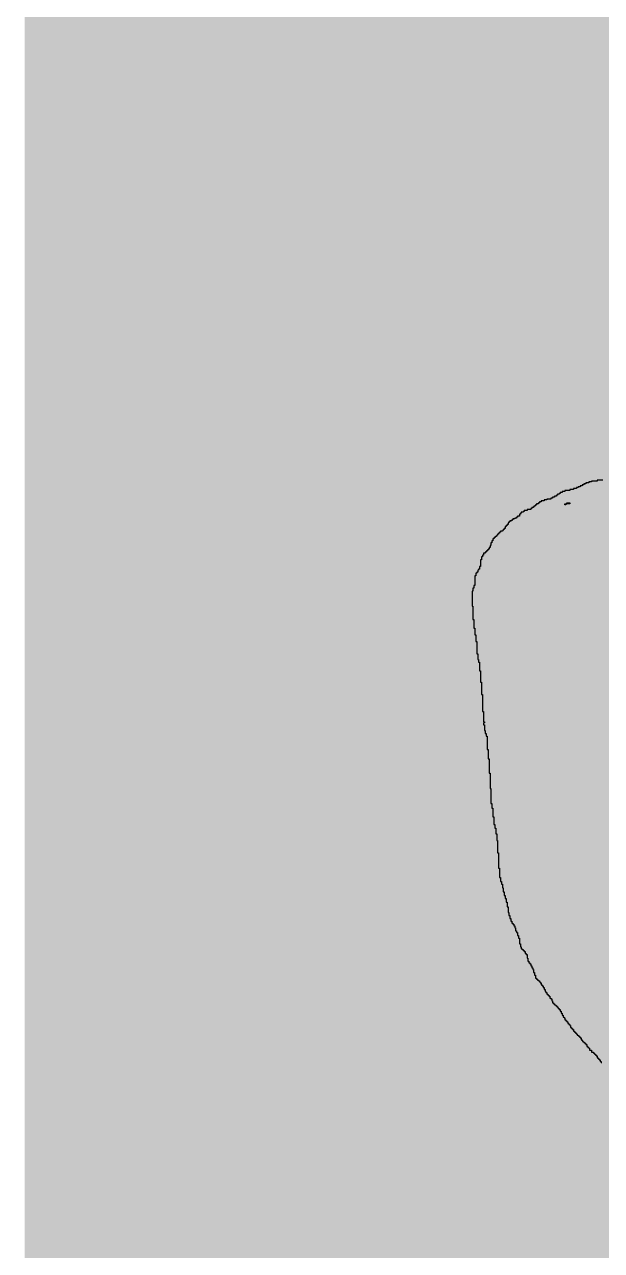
# Model space of a CAD drawing. Header units: millimetres. Extents: x 9.6 to 105, y 7.6 to 66.9.
# Drawn here: x 9.68 to 13.41, y 17.59 to 25.53 of the extents above; entities that cross this region are included whole.
import ezdxf

# ---------------------------------------------------------------- set-up
doc = ezdxf.new("R2010")
doc.units = ezdxf.units.MM
for name, color, linetype in [('BottomLayer', 5, 'Continuous'), ('BottomOverlay', 54, 'Continuous'), ('KeepOutLayer', 6, 'Continuous'), ('Mechanical13', 56, 'Continuous'), ('Mechanical15', 56, 'Continuous'), ('TopLayer', 1, 'Continuous'), ('TopOverlay', 2, 'Continuous')]:
    doc.layers.add(name, color=color, linetype=linetype)

msp = doc.modelspace()

# ---------------------------------------------------------------- hatches: boundary and pattern name
at = {"layer": 'BottomLayer'}
msp.add_hatch(color=5, dxfattribs=at).paths.add_polyline_path([(10.2868, 10.414), (18.669, 10.414), (18.669, 61.9242), (10.2868, 61.9242)])
at = {"layer": 'TopLayer'}
msp.add_hatch(color=1, dxfattribs=at).paths.add_polyline_path([(9.779, 11.049), (19.939, 11.049), (19.939, 35.814), (9.779, 35.814)])

# ---------------------------------------------------------------- linework, layer by layer
at = {"layer": 'BottomOverlay'}
for p, q in [((13.3129, 22.554), (13.3006, 22.554)), ((13.3006, 22.554), (13.3006, 22.5479)), ((13.3314, 22.5602), (13.3129, 22.5602)), ((13.3129, 22.5602), (13.3129, 22.554)), ((13.3498, 22.5663), (13.3314, 22.5663)), ((13.3314, 22.5663), (13.3314, 22.5602)), ((13.3866, 22.5724), (13.3498, 22.5724)), ((13.3498, 22.5724), (13.3498, 22.5663)), ((13.4235, 22.5786), (13.3866, 22.5786)), ((13.3866, 22.5786), (13.3866, 22.5724)), ((13.1225, 22.4741), (13.1102, 22.4741)), ((13.1102, 22.4741), (13.1102, 22.468)), ((13.1286, 22.4803), (13.1225, 22.4803)), ((13.1225, 22.4803), (13.1225, 22.4741)), ((13.1409, 22.4864), (13.1286, 22.4864)), ((13.1286, 22.4864), (13.1286, 22.4803)), ((13.147, 22.4926), (13.1409, 22.4926)), ((13.1409, 22.4926), (13.1409, 22.4864)), ((13.1593, 22.4987), (13.147, 22.4987)), ((13.147, 22.4987), (13.147, 22.4926)), ((13.1778, 22.5049), (13.1593, 22.5049)), ((13.1593, 22.5049), (13.1593, 22.4987)), ((13.2085, 22.511), (13.1778, 22.511)), ((13.1778, 22.511), (13.1778, 22.5049)), ((13.233, 22.5171), (13.2085, 22.5171)), ((13.2085, 22.5171), (13.2085, 22.511)), ((13.2515, 22.5233), (13.233, 22.5233)), ((13.233, 22.5233), (13.233, 22.5171)), ((13.2638, 22.5294), (13.2515, 22.5294)), ((13.2515, 22.5294), (13.2515, 22.5233)), ((13.2761, 22.5356), (13.2638, 22.5356)), ((13.2638, 22.5356), (13.2638, 22.5294)), ((13.2883, 22.5417), (13.2761, 22.5417)), ((13.2761, 22.5417), (13.2761, 22.5356)), ((13.3006, 22.5479), (13.2883, 22.5479)), ((13.2883, 22.5479), (13.2883, 22.5417)), ((12.9627, 22.3943), (12.9566, 22.3943)), ((12.9566, 22.3943), (12.9566, 22.3881)), ((12.975, 22.4004), (12.9627, 22.4004)), ((12.9627, 22.4004), (12.9627, 22.3943)), ((12.9811, 22.4066), (12.975, 22.4066)), ((12.975, 22.4066), (12.975, 22.4004)), ((12.9873, 22.4127), (12.9811, 22.4127)), ((12.9811, 22.4127), (12.9811, 22.4066)), ((12.9934, 22.4188), (12.9873, 22.4188)), ((12.9873, 22.4188), (12.9873, 22.4127)), ((13.0057, 22.425), (12.9934, 22.425)), ((12.9934, 22.425), (12.9934, 22.4188)), ((13.0119, 22.4311), (13.0057, 22.4311)), ((13.0057, 22.4311), (13.0057, 22.425)), ((13.0241, 22.4373), (13.0119, 22.4373)), ((13.0119, 22.4373), (13.0119, 22.4311)), ((13.0426, 22.4434), (13.0241, 22.4434)), ((13.0241, 22.4434), (13.0241, 22.4373)), ((13.061, 22.4496), (13.0426, 22.4496)), ((13.0426, 22.4496), (13.0426, 22.4434)), ((13.0856, 22.4557), (13.061, 22.4557)), ((13.061, 22.4557), (13.061, 22.4496)), ((13.0979, 22.4618), (13.0856, 22.4618)), ((13.0856, 22.4618), (13.0856, 22.4557)), ((13.1102, 22.468), (13.0979, 22.468)), ((13.0979, 22.468), (13.0979, 22.4618)), ((13.1778, 22.4188), (13.1778, 22.425)), ((13.1778, 22.425), (13.1839, 22.425)), ((13.1839, 22.4188), (13.1778, 22.4188)), ((13.1839, 22.425), (13.1839, 22.4188)), ((13.19, 22.425), (13.19, 22.4311)), ((13.19, 22.4311), (13.2085, 22.4311)), ((13.2085, 22.425), (13.19, 22.425)), ((13.2085, 22.4311), (13.2085, 22.425)), ((12.8337, 22.3144), (12.8214, 22.3144)), ((12.8214, 22.3144), (12.8214, 22.3082)), ((12.8398, 22.3205), (12.8337, 22.3205)), ((12.8337, 22.3205), (12.8337, 22.3144)), ((12.8521, 22.3267), (12.8398, 22.3267)), ((12.8398, 22.3267), (12.8398, 22.3205)), ((12.8644, 22.3328), (12.8521, 22.3328)), ((12.8521, 22.3328), (12.8521, 22.3267)), ((12.8705, 22.339), (12.8644, 22.339)), ((12.8644, 22.339), (12.8644, 22.3328)), ((12.8828, 22.3451), (12.8705, 22.3451)), ((12.8705, 22.3451), (12.8705, 22.339)), ((12.889, 22.3574), (12.8828, 22.3574)), ((12.8828, 22.3574), (12.8828, 22.3513)), ((12.8828, 22.3513), (12.8828, 22.3451)), ((12.8951, 22.3635), (12.889, 22.3635)), ((12.889, 22.3635), (12.889, 22.3574)), ((12.9074, 22.3697), (12.8951, 22.3697)), ((12.8951, 22.3697), (12.8951, 22.3635)), ((12.9136, 22.3758), (12.9074, 22.3758)), ((12.9074, 22.3758), (12.9074, 22.3697)), ((12.932, 22.382), (12.9136, 22.382)), ((12.9136, 22.382), (12.9136, 22.3758)), ((12.9566, 22.3881), (12.932, 22.3881)), ((12.932, 22.3881), (12.932, 22.382)), ((12.7538, 22.2345), (12.7477, 22.2345)), ((12.7477, 22.2345), (12.7477, 22.2284)), ((12.76, 22.2407), (12.7538, 22.2407)), ((12.7538, 22.2407), (12.7538, 22.2345)), ((12.7722, 22.2468), (12.76, 22.2468)), ((12.76, 22.2468), (12.76, 22.2407)), ((12.7784, 22.253), (12.7722, 22.253)), ((12.7722, 22.253), (12.7722, 22.2468)), ((12.7845, 22.2591), (12.7784, 22.2591)), ((12.7784, 22.2591), (12.7784, 22.253)), ((12.7907, 22.2652), (12.7845, 22.2652)), ((12.7845, 22.2652), (12.7845, 22.2591)), ((12.7968, 22.2775), (12.7907, 22.2775)), ((12.7907, 22.2775), (12.7907, 22.2714)), ((12.7907, 22.2714), (12.7907, 22.2652)), ((12.803, 22.2837), (12.7968, 22.2837)), ((12.7968, 22.2837), (12.7968, 22.2775)), ((12.8091, 22.2898), (12.803, 22.2898)), ((12.803, 22.2898), (12.803, 22.2837)), ((12.8152, 22.3021), (12.8091, 22.3021)), ((12.8091, 22.3021), (12.8091, 22.296)), ((12.8091, 22.296), (12.8091, 22.2898)), ((12.8214, 22.3082), (12.8152, 22.3082)), ((12.8152, 22.3082), (12.8152, 22.3021)), ((12.6985, 22.1546), (12.6924, 22.1546)), ((12.6924, 22.1546), (12.6924, 22.1485)), ((12.7047, 22.1731), (12.6985, 22.1731)), ((12.6985, 22.1731), (12.6985, 22.1669)), ((12.6985, 22.1669), (12.6985, 22.1608)), ((12.6985, 22.1608), (12.6985, 22.1546)), ((12.7108, 22.1854), (12.7047, 22.1854)), ((12.7047, 22.1854), (12.7047, 22.1792)), ((12.7047, 22.1792), (12.7047, 22.1731)), ((12.7169, 22.1977), (12.7108, 22.1977)), ((12.7108, 22.1977), (12.7108, 22.1915)), ((12.7108, 22.1915), (12.7108, 22.1854)), ((12.7231, 22.2038), (12.7169, 22.2038)), ((12.7169, 22.2038), (12.7169, 22.1977)), ((12.7292, 22.2099), (12.7231, 22.2099)), ((12.7231, 22.2099), (12.7231, 22.2038)), ((12.7354, 22.2161), (12.7292, 22.2161)), ((12.7292, 22.2161), (12.7292, 22.2099)), ((12.7415, 22.2222), (12.7354, 22.2222)), ((12.7354, 22.2222), (12.7354, 22.2161)), ((12.7477, 22.2284), (12.7415, 22.2284)), ((12.7415, 22.2284), (12.7415, 22.2222)), ((12.6432, 22.0809), (12.6371, 22.0809)), ((12.6371, 22.0809), (12.6371, 22.0748)), ((12.6371, 22.0748), (12.6371, 22.0686)), ((12.6494, 22.0932), (12.6432, 22.0932)), ((12.6432, 22.0932), (12.6432, 22.0871)), ((12.6432, 22.0871), (12.6432, 22.0809)), ((12.6616, 22.1055), (12.6494, 22.1055)), ((12.6494, 22.1055), (12.6494, 22.0993)), ((12.6494, 22.0993), (12.6494, 22.0932)), ((12.6678, 22.1116), (12.6616, 22.1116)), ((12.6616, 22.1116), (12.6616, 22.1055)), ((12.6739, 22.1178), (12.6678, 22.1178)), ((12.6678, 22.1178), (12.6678, 22.1116)), ((12.6801, 22.1239), (12.6739, 22.1239)), ((12.6739, 22.1239), (12.6739, 22.1178)), ((12.6862, 22.1301), (12.6801, 22.1301)), ((12.6801, 22.1301), (12.6801, 22.1239)), ((12.6924, 22.1424), (12.6862, 22.1424)), ((12.6862, 22.1424), (12.6862, 22.1362)), ((12.6862, 22.1362), (12.6862, 22.1301)), ((12.6924, 22.1485), (12.6924, 22.1424)), ((12.6186, 21.9949), (12.6125, 21.9949)), ((12.6125, 21.9949), (12.6125, 21.9888)), ((12.6248, 22.001), (12.6186, 22.001)), ((12.6186, 22.001), (12.6186, 21.9949)), ((12.6309, 22.0195), (12.6248, 22.0195)), ((12.6248, 22.0195), (12.6248, 22.0133)), ((12.6248, 22.0133), (12.6248, 22.0072)), ((12.6248, 22.0072), (12.6248, 22.001)), ((12.6371, 22.0625), (12.6309, 22.0625)), ((12.6309, 22.0625), (12.6309, 22.0563)), ((12.6309, 22.0563), (12.6309, 22.0502)), ((12.6309, 22.0502), (12.6309, 22.0441)), ((12.6309, 22.0441), (12.6309, 22.0379)), ((12.6309, 22.0379), (12.6309, 22.0318)), ((12.6309, 22.0318), (12.6309, 22.0256)), ((12.6309, 22.0256), (12.6309, 22.0195)), ((12.6371, 22.0686), (12.6371, 22.0625)), ((12.6002, 21.958), (12.5941, 21.958)), ((12.5941, 21.958), (12.5941, 21.9519)), ((12.5941, 21.9519), (12.5941, 21.9457)), ((12.5941, 21.9457), (12.5941, 21.9396)), ((12.5941, 21.9396), (12.5941, 21.9335)), ((12.5941, 21.9335), (12.5941, 21.9273)), ((12.5941, 21.9273), (12.5941, 21.9212)), ((12.5941, 21.9212), (12.5941, 21.915)), ((12.5941, 21.915), (12.5941, 21.9089)), ((12.6064, 21.9765), (12.6002, 21.9765)), ((12.6002, 21.9765), (12.6002, 21.9703)), ((12.6002, 21.9703), (12.6002, 21.9642)), ((12.6002, 21.9642), (12.6002, 21.958)), ((12.6125, 21.9826), (12.6064, 21.9826)), ((12.6064, 21.9826), (12.6064, 21.9765)), ((12.6125, 21.9888), (12.6125, 21.9826)), ((12.5818, 21.8597), (12.5756, 21.8597)), ((12.5756, 21.8597), (12.5756, 21.8536)), ((12.5756, 21.8536), (12.5756, 21.8474)), ((12.5756, 21.8474), (12.5756, 21.8413)), ((12.5756, 21.8413), (12.5756, 21.8352)), ((12.5756, 21.8352), (12.5756, 21.829)), ((12.5879, 21.8782), (12.5818, 21.8782)), ((12.5818, 21.8782), (12.5818, 21.872)), ((12.5818, 21.872), (12.5818, 21.8659)), ((12.5818, 21.8659), (12.5818, 21.8597)), ((12.5941, 21.8966), (12.5879, 21.8966)), ((12.5879, 21.8966), (12.5879, 21.8905)), ((12.5879, 21.8905), (12.5879, 21.8843)), ((12.5879, 21.8843), (12.5879, 21.8782)), ((12.5941, 21.9089), (12.5941, 21.9027)), ((12.5941, 21.9027), (12.5941, 21.8966)), ((12.5756, 21.829), (12.5756, 21.8229)), ((12.5756, 21.8229), (12.5756, 21.8167)), ((12.5756, 21.8167), (12.5756, 21.8106)), ((12.5756, 21.8106), (12.5756, 21.8044)), ((12.5756, 21.8044), (12.5756, 21.7983)), ((12.5756, 21.7983), (12.5756, 21.7921)), ((12.5756, 21.7921), (12.5756, 21.786)), ((12.5756, 21.786), (12.5756, 21.7799)), ((12.5756, 21.7799), (12.5756, 21.7737)), ((12.5756, 21.7737), (12.5756, 21.7676)), ((12.5756, 21.7676), (12.5756, 21.7614)), ((12.5756, 21.7614), (12.5818, 21.7614)), ((12.5818, 21.7614), (12.5818, 21.7553)), ((12.5818, 21.7553), (12.5818, 21.7491)), ((12.5818, 21.7491), (12.5818, 21.743)), ((12.5818, 21.743), (12.5818, 21.7369)), ((12.5818, 21.7369), (12.5818, 21.7307)), ((12.5818, 21.7307), (12.5818, 21.7246)), ((12.5818, 21.7246), (12.5818, 21.7184)), ((12.5818, 21.7184), (12.5818, 21.7123)), ((12.5818, 21.7123), (12.5818, 21.7061)), ((12.5818, 21.7061), (12.5818, 21.7)), ((12.5818, 21.7), (12.5818, 21.6938)), ((12.5818, 21.6938), (12.5818, 21.6877)), ((12.5818, 21.6877), (12.5818, 21.6816)), ((12.5818, 21.6816), (12.5818, 21.6754)), ((12.5818, 21.6754), (12.5879, 21.6754)), ((12.5879, 21.6754), (12.5879, 21.6693)), ((12.5879, 21.6693), (12.5879, 21.6631)), ((12.5879, 21.6631), (12.5879, 21.657)), ((12.5879, 21.657), (12.5879, 21.6508)), ((12.5879, 21.6508), (12.5879, 21.6447)), ((12.5879, 21.6447), (12.5879, 21.6385)), ((12.5879, 21.6385), (12.5879, 21.6324)), ((12.5879, 21.6324), (12.5879, 21.6263)), ((12.5879, 21.6263), (12.5879, 21.6201)), ((12.5879, 21.6201), (12.5941, 21.6201)), ((12.5941, 21.6201), (12.5941, 21.614)), ((12.5941, 21.614), (12.5941, 21.6078)), ((12.5941, 21.6078), (12.5941, 21.6017)), ((12.5941, 21.6017), (12.5941, 21.5955)), ((12.5941, 21.5955), (12.5941, 21.5894)), ((12.5941, 21.5894), (12.5941, 21.5832)), ((12.5941, 21.5832), (12.5941, 21.5771)), ((12.5941, 21.5771), (12.6002, 21.5771)), ((12.6002, 21.5771), (12.6002, 21.571)), ((12.6002, 21.571), (12.6002, 21.5648)), ((12.6002, 21.5648), (12.6002, 21.5587)), ((12.6002, 21.5587), (12.6002, 21.5525)), ((12.6002, 21.5525), (12.6002, 21.5464)), ((12.6002, 21.5464), (12.6002, 21.5402)), ((12.6002, 21.5402), (12.6002, 21.5341)), ((12.6002, 21.5341), (12.6064, 21.5341)), ((12.6064, 21.5341), (12.6064, 21.528)), ((12.6064, 21.528), (12.6064, 21.5218)), ((12.6064, 21.5218), (12.6064, 21.5157)), ((12.6064, 21.5157), (12.6064, 21.5095)), ((12.6064, 21.5095), (12.6064, 21.5034)), ((12.6064, 21.5034), (12.6064, 21.4972)), ((12.6064, 21.4972), (12.6064, 21.4911)), ((12.6064, 21.4911), (12.6064, 21.4849)), ((12.6064, 21.4849), (12.6064, 21.4788)), ((12.6064, 21.4788), (12.6064, 21.4727)), ((12.6064, 21.4727), (12.6064, 21.4665)), ((12.6064, 21.4665), (12.6064, 21.4604)), ((12.6064, 21.4604), (12.6064, 21.4542)), ((12.6064, 21.4542), (12.6125, 21.4542)), ((12.6125, 21.4542), (12.6125, 21.4481)), ((12.6125, 21.4481), (12.6125, 21.4419)), ((12.6125, 21.4419), (12.6125, 21.4358)), ((12.6125, 21.4358), (12.6125, 21.4296)), ((12.6125, 21.4296), (12.6125, 21.4235)), ((12.6125, 21.4235), (12.6125, 21.4174)), ((12.6125, 21.4174), (12.6186, 21.4174)), ((12.6186, 21.4174), (12.6186, 21.4112)), ((12.6186, 21.4112), (12.6186, 21.4051)), ((12.6186, 21.4051), (12.6186, 21.3989)), ((12.6186, 21.3989), (12.6248, 21.3989)), ((12.6248, 21.3989), (12.6248, 21.3928)), ((12.6248, 21.3928), (12.6248, 21.3866)), ((12.6248, 21.3866), (12.6248, 21.3805)), ((12.6248, 21.3805), (12.6248, 21.3743)), ((12.6248, 21.3743), (12.6248, 21.3682)), ((12.6248, 21.3682), (12.6248, 21.3621)), ((12.6248, 21.3621), (12.6248, 21.3559)), ((12.6248, 21.3559), (12.6248, 21.3498)), ((12.6248, 21.3498), (12.6248, 21.3436)), ((12.6248, 21.3436), (12.6309, 21.3436)), ((12.6309, 21.3436), (12.6309, 21.3375)), ((12.6309, 21.3375), (12.6309, 21.3313)), ((12.6309, 21.3313), (12.6309, 21.3252)), ((12.6309, 21.3252), (12.6309, 21.3191)), ((12.6309, 21.3191), (12.6309, 21.3129)), ((12.6309, 21.3129), (12.6309, 21.3068)), ((12.6309, 21.3068), (12.6309, 21.3006)), ((12.6309, 21.3006), (12.6309, 21.2945)), ((12.6309, 21.2945), (12.6309, 21.2883)), ((12.6309, 21.2883), (12.6309, 21.2822)), ((12.6309, 21.2822), (12.6309, 21.276)), ((12.6309, 21.276), (12.6309, 21.2699)), ((12.6309, 21.2699), (12.6371, 21.2699)), ((12.6371, 21.2699), (12.6371, 21.2638)), ((12.6371, 21.2638), (12.6371, 21.2576)), ((12.6371, 21.2576), (12.6371, 21.2515)), ((12.6371, 21.2515), (12.6371, 21.2453)), ((12.6371, 21.2453), (12.6371, 21.2392)), ((12.6371, 21.2392), (12.6371, 21.233)), ((12.6371, 21.233), (12.6371, 21.2269)), ((12.6371, 21.2269), (12.6371, 21.2207)), ((12.6371, 21.2207), (12.6371, 21.2146)), ((12.6371, 21.2146), (12.6371, 21.2085)), ((12.6371, 21.2085), (12.6371, 21.2023)), ((12.6371, 21.2023), (12.6371, 21.1962)), ((12.6371, 21.1962), (12.6371, 21.19)), ((12.6371, 21.19), (12.6432, 21.19)), ((12.6432, 21.19), (12.6432, 21.1839)), ((12.6432, 21.1839), (12.6432, 21.1777)), ((12.6432, 21.1777), (12.6432, 21.1716)), ((12.6432, 21.1716), (12.6432, 21.1655)), ((12.6432, 21.1655), (12.6432, 21.1593)), ((12.6432, 21.1593), (12.6432, 21.1532)), ((12.6432, 21.1532), (12.6432, 21.147)), ((12.6432, 21.147), (12.6432, 21.1409)), ((12.6432, 21.1409), (12.6432, 21.1347)), ((12.6432, 21.1347), (12.6432, 21.1286)), ((12.6432, 21.1286), (12.6432, 21.1224)), ((12.6432, 21.1224), (12.6432, 21.1163)), ((12.6432, 21.1163), (12.6432, 21.1102)), ((12.6432, 21.1102), (12.6432, 21.104)), ((12.6432, 21.104), (12.6432, 21.0979)), ((12.6432, 21.0979), (12.6432, 21.0917)), ((12.6432, 21.0917), (12.6432, 21.0856)), ((12.6432, 21.0856), (12.6432, 21.0794)), ((12.6432, 21.0794), (12.6494, 21.0794)), ((12.6494, 21.0794), (12.6494, 21.0733)), ((12.6494, 21.0733), (12.6494, 21.0671)), ((12.6494, 21.0671), (12.6494, 21.061)), ((12.6494, 21.061), (12.6494, 21.0549)), ((12.6494, 21.0549), (12.6494, 21.0487)), ((12.6494, 21.0487), (12.6494, 21.0426)), ((12.6494, 21.0426), (12.6494, 21.0364)), ((12.6494, 21.0364), (12.6494, 21.0303)), ((12.6494, 21.0303), (12.6494, 21.0241)), ((12.6494, 21.0241), (12.6494, 21.018)), ((12.6494, 21.018), (12.6494, 21.0118)), ((12.6494, 21.0118), (12.6555, 21.0118)), ((12.6555, 21.0057), (12.6494, 21.0057)), ((12.6494, 21.0057), (12.6494, 20.9996)), ((12.6494, 20.9996), (12.6494, 20.9934)), ((12.6494, 20.9934), (12.6555, 20.9934)), ((12.6555, 21.0118), (12.6555, 21.0057)), ((12.6555, 20.9934), (12.6555, 20.9873)), ((12.6555, 20.9873), (12.6555, 20.9811)), ((12.6555, 20.9811), (12.6555, 20.975)), ((12.6555, 20.975), (12.6555, 20.9688)), ((12.6555, 20.9688), (12.6555, 20.9627)), ((12.6555, 20.9627), (12.6555, 20.9566)), ((12.6555, 20.9566), (12.6616, 20.9566)), ((12.6616, 20.9566), (12.6616, 20.9504)), ((12.6616, 20.9504), (12.6616, 20.9443)), ((12.6616, 20.9443), (12.6616, 20.9381)), ((12.6616, 20.9381), (12.6678, 20.9381)), ((12.6678, 20.9381), (12.6678, 20.932)), ((12.6678, 20.932), (12.6678, 20.9258)), ((12.6678, 20.9258), (12.6678, 20.9197)), ((12.6678, 20.9197), (12.6739, 20.9197)), ((12.6739, 20.9197), (12.6739, 20.9135)), ((12.6739, 20.9135), (12.6739, 20.9074)), ((12.6739, 20.9074), (12.6739, 20.9013)), ((12.6739, 20.9013), (12.6739, 20.8951)), ((12.6739, 20.8951), (12.6739, 20.889)), ((12.6739, 20.889), (12.6739, 20.8828)), ((12.6739, 20.8828), (12.6739, 20.8767)), ((12.6739, 20.8767), (12.6739, 20.8705)), ((12.6739, 20.8705), (12.6739, 20.8644)), ((12.6739, 20.8644), (12.6739, 20.8582)), ((12.6739, 20.8582), (12.6739, 20.8521)), ((12.6739, 20.8521), (12.6739, 20.846)), ((12.6739, 20.846), (12.6739, 20.8398)), ((12.6739, 20.8398), (12.6739, 20.8337)), ((12.6739, 20.8337), (12.6801, 20.8337)), ((12.6801, 20.8337), (12.6801, 20.8275)), ((12.6801, 20.8275), (12.6801, 20.8214)), ((12.6801, 20.8214), (12.6801, 20.8152)), ((12.6801, 20.8152), (12.6801, 20.8091)), ((12.6801, 20.8091), (12.6801, 20.803)), ((12.6801, 20.803), (12.6801, 20.7968)), ((12.6801, 20.7968), (12.6801, 20.7907)), ((12.6801, 20.7907), (12.6801, 20.7845)), ((12.6801, 20.7845), (12.6801, 20.7784)), ((12.6801, 20.7784), (12.6801, 20.7722)), ((12.6801, 20.7722), (12.6862, 20.7722)), ((12.6862, 20.7722), (12.6862, 20.7661)), ((12.6862, 20.7661), (12.6862, 20.7599)), ((12.6862, 20.7599), (12.6862, 20.7538)), ((12.6862, 20.7538), (12.6862, 20.7477)), ((12.6862, 20.7477), (12.6862, 20.7415)), ((12.6862, 20.7415), (12.6862, 20.7354)), ((12.6862, 20.7354), (12.6862, 20.7292)), ((12.6862, 20.7292), (12.6862, 20.7231)), ((12.6862, 20.7231), (12.6862, 20.7169)), ((12.6862, 20.7169), (12.6862, 20.7108)), ((12.6862, 20.7108), (12.6862, 20.7046)), ((12.6862, 20.7046), (12.6862, 20.6985)), ((12.6862, 20.6985), (12.6862, 20.6924)), ((12.6862, 20.6924), (12.6862, 20.6862)), ((12.6862, 20.6862), (12.6862, 20.6801)), ((12.6862, 20.6801), (12.6924, 20.6801)), ((12.6924, 20.6801), (12.6924, 20.6739)), ((12.6924, 20.6739), (12.6924, 20.6678)), ((12.6924, 20.6678), (12.6924, 20.6616)), ((12.6924, 20.6616), (12.6924, 20.6555)), ((12.6924, 20.6555), (12.6924, 20.6493)), ((12.6924, 20.6493), (12.6924, 20.6432)), ((12.6924, 20.6432), (12.6924, 20.6371)), ((12.6924, 20.6371), (12.6924, 20.6309)), ((12.6924, 20.6309), (12.6924, 20.6248)), ((12.6924, 20.6248), (12.6924, 20.6186)), ((12.6924, 20.6186), (12.6924, 20.6125)), ((12.6924, 20.6125), (12.6924, 20.6063)), ((12.6924, 20.6063), (12.6924, 20.6002)), ((12.6924, 20.6002), (12.6924, 20.5941)), ((12.6924, 20.5941), (12.6924, 20.5879)), ((12.6924, 20.5879), (12.6924, 20.5818)), ((12.6924, 20.5818), (12.6985, 20.5818)), ((12.6985, 20.5818), (12.6985, 20.5756)), ((12.6985, 20.5756), (12.6985, 20.5695)), ((12.6985, 20.5695), (12.6985, 20.5633)), ((12.6985, 20.5633), (12.6985, 20.5572)), ((12.6985, 20.5572), (12.6985, 20.551)), ((12.6985, 20.551), (12.6985, 20.5449)), ((12.6985, 20.5449), (12.6985, 20.5388)), ((12.6985, 20.5388), (12.6985, 20.5326)), ((12.6985, 20.5326), (12.6985, 20.5265)), ((12.6985, 20.5265), (12.6985, 20.5203)), ((12.6985, 20.5203), (12.6985, 20.5142)), ((12.6985, 20.5142), (12.6985, 20.508)), ((12.6985, 20.508), (12.6985, 20.5019)), ((12.6985, 20.5019), (12.6985, 20.4957)), ((12.6985, 20.4957), (12.6985, 20.4896)), ((12.6985, 20.4896), (12.6985, 20.4835)), ((12.6985, 20.4835), (12.7047, 20.4835)), ((12.7047, 20.4835), (12.7047, 20.4773)), ((12.7047, 20.4773), (12.7047, 20.4712)), ((12.7047, 20.4712), (12.7047, 20.465)), ((12.7047, 20.465), (12.7047, 20.4589)), ((12.7047, 20.4589), (12.7047, 20.4527)), ((12.7047, 20.4527), (12.7108, 20.4527)), ((12.7108, 20.4527), (12.7108, 20.4466)), ((12.7108, 20.4466), (12.7108, 20.4404)), ((12.7108, 20.4404), (12.7108, 20.4343)), ((12.7108, 20.4343), (12.7108, 20.4282)), ((12.7108, 20.4282), (12.7108, 20.422)), ((12.7108, 20.422), (12.7108, 20.4159)), ((12.7108, 20.4159), (12.7108, 20.4097)), ((12.7108, 20.4097), (12.7108, 20.4036)), ((12.7108, 20.4036), (12.7108, 20.3974)), ((12.7108, 20.3974), (12.7169, 20.3974)), ((12.7169, 20.3974), (12.7169, 20.3913)), ((12.7169, 20.3913), (12.7169, 20.3852)), ((12.7169, 20.3852), (12.7169, 20.379)), ((12.7169, 20.379), (12.7169, 20.3729)), ((12.7169, 20.3729), (12.7169, 20.3667)), ((12.7169, 20.3667), (12.7169, 20.3606)), ((12.7169, 20.3606), (12.7169, 20.3544)), ((12.7169, 20.3544), (12.7169, 20.3483)), ((12.7169, 20.3483), (12.7231, 20.3483)), ((12.7231, 20.3483), (12.7231, 20.3421)), ((12.7231, 20.3421), (12.7231, 20.336)), ((12.7231, 20.336), (12.7231, 20.3299)), ((12.7231, 20.3299), (12.7231, 20.3237)), ((12.7231, 20.3237), (12.7292, 20.3237)), ((12.7292, 20.3237), (12.7292, 20.3176)), ((12.7292, 20.3176), (12.7292, 20.3114)), ((12.7292, 20.3114), (12.7292, 20.3053)), ((12.7292, 20.3053), (12.7292, 20.2991)), ((12.7292, 20.2991), (12.7292, 20.293)), ((12.7292, 20.293), (12.7292, 20.2868)), ((12.7292, 20.2868), (12.7354, 20.2868)), ((12.7354, 20.2868), (12.7354, 20.2807)), ((12.7354, 20.2807), (12.7354, 20.2746)), ((12.7354, 20.2746), (12.7354, 20.2684)), ((12.7354, 20.2684), (12.7354, 20.2623)), ((12.7354, 20.2623), (12.7354, 20.2561)), ((12.7354, 20.2561), (12.7354, 20.25)), ((12.7354, 20.25), (12.7354, 20.2438)), ((12.7354, 20.2438), (12.7415, 20.2438)), ((12.7415, 20.2438), (12.7415, 20.2377)), ((12.7415, 20.2377), (12.7415, 20.2316)), ((12.7415, 20.2316), (12.7415, 20.2254)), ((12.7415, 20.2254), (12.7415, 20.2193)), ((12.7415, 20.2193), (12.7415, 20.2131)), ((12.7415, 20.2131), (12.7415, 20.207)), ((12.7415, 20.207), (12.7415, 20.2008)), ((12.7415, 20.2008), (12.7415, 20.1947)), ((12.7415, 20.1947), (12.7415, 20.1885)), ((12.7415, 20.1885), (12.7415, 20.1824)), ((12.7415, 20.1824), (12.7415, 20.1763)), ((12.7415, 20.1763), (12.7415, 20.1701)), ((12.7415, 20.1701), (12.7415, 20.164)), ((12.7415, 20.164), (12.7477, 20.164)), ((12.7477, 20.164), (12.7477, 20.1578)), ((12.7477, 20.1578), (12.7477, 20.1517)), ((12.7477, 20.1517), (12.7477, 20.1455)), ((12.7477, 20.1455), (12.7477, 20.1394)), ((12.7477, 20.1394), (12.7477, 20.1332)), ((12.7477, 20.1332), (12.7477, 20.1271)), ((12.7477, 20.1271), (12.7477, 20.121)), ((12.7477, 20.121), (12.7477, 20.1148)), ((12.7477, 20.1148), (12.7477, 20.1087)), ((12.7477, 20.1087), (12.7477, 20.1025)), ((12.7477, 20.1025), (12.7477, 20.0964)), ((12.7477, 20.0964), (12.7477, 20.0902)), ((12.7477, 20.0902), (12.7477, 20.0841)), ((12.7477, 20.0841), (12.7477, 20.078)), ((12.7477, 20.078), (12.7477, 20.0718)), ((12.7477, 20.0718), (12.7477, 20.0657)), ((12.7477, 20.0657), (12.7538, 20.0657)), ((12.7538, 20.0657), (12.7538, 20.0595)), ((12.7538, 20.0595), (12.7538, 20.0534)), ((12.7538, 20.0534), (12.7538, 20.0472)), ((12.7538, 20.0472), (12.7538, 20.0411)), ((12.7538, 20.0411), (12.7538, 20.0349)), ((12.7538, 20.0349), (12.7538, 20.0288)), ((12.7538, 20.0288), (12.7538, 20.0227)), ((12.7538, 20.0227), (12.7538, 20.0165)), ((12.7538, 20.0165), (12.7538, 20.0104)), ((12.7538, 20.0104), (12.7538, 20.0042)), ((12.7538, 20.0042), (12.76, 20.0042)), ((12.76, 20.0042), (12.76, 19.9981)), ((12.76, 19.9981), (12.76, 19.9919)), ((12.76, 19.9919), (12.76, 19.9858)), ((12.76, 19.9858), (12.76, 19.9796)), ((12.76, 19.9796), (12.7661, 19.9796)), ((12.7661, 19.9796), (12.7661, 19.9735)), ((12.7661, 19.9735), (12.7661, 19.9674)), ((12.7661, 19.9674), (12.7661, 19.9612)), ((12.7661, 19.9612), (12.7722, 19.9612)), ((12.7722, 19.9612), (12.7722, 19.9551)), ((12.7722, 19.9551), (12.7722, 19.9489)), ((12.7722, 19.9489), (12.7722, 19.9428)), ((12.7722, 19.9428), (12.7722, 19.9366)), ((12.7722, 19.9366), (12.7784, 19.9366)), ((12.7784, 19.9366), (12.7784, 19.9305)), ((12.7784, 19.9305), (12.7784, 19.9243)), ((12.7784, 19.9243), (12.7784, 19.9182)), ((12.7784, 19.9182), (12.7784, 19.9121)), ((12.7784, 19.9121), (12.7845, 19.9121)), ((12.7845, 19.9121), (12.7845, 19.9059)), ((12.7845, 19.9059), (12.7845, 19.8998)), ((12.7845, 19.8998), (12.7845, 19.8936)), ((12.7845, 19.8936), (12.7845, 19.8875)), ((12.7845, 19.8875), (12.7907, 19.8875)), ((12.7907, 19.8875), (12.7907, 19.8813)), ((12.7907, 19.8813), (12.7907, 19.8752)), ((12.7907, 19.8752), (12.7907, 19.8691)), ((12.7907, 19.8691), (12.7968, 19.8691)), ((12.7968, 19.8691), (12.7968, 19.8629)), ((12.7968, 19.8629), (12.7968, 19.8568)), ((12.7968, 19.8568), (12.7968, 19.8506)), ((12.7968, 19.8506), (12.7968, 19.8445)), ((12.7968, 19.8445), (12.803, 19.8445)), ((12.803, 19.8445), (12.803, 19.8383)), ((12.803, 19.8383), (12.803, 19.8322)), ((12.803, 19.8322), (12.803, 19.826)), ((12.803, 19.826), (12.803, 19.8199)), ((12.803, 19.8199), (12.803, 19.8138)), ((12.803, 19.8138), (12.8091, 19.8138)), ((12.8091, 19.8138), (12.8091, 19.8076)), ((12.8091, 19.8076), (12.8091, 19.8015)), ((12.8091, 19.8015), (12.8091, 19.7953)), ((12.8091, 19.7953), (12.8091, 19.7892)), ((12.8091, 19.7892), (12.8091, 19.783)), ((12.8091, 19.783), (12.8091, 19.7769)), ((12.8091, 19.7769), (12.8152, 19.7769)), ((12.8152, 19.7769), (12.8152, 19.7707)), ((12.8152, 19.7707), (12.8152, 19.7646)), ((12.8152, 19.7646), (12.8152, 19.7585)), ((12.8152, 19.7585), (12.8214, 19.7585)), ((12.8214, 19.7585), (12.8214, 19.7523)), ((12.8214, 19.7523), (12.8214, 19.7462)), ((12.8214, 19.7462), (12.8214, 19.74)), ((12.8214, 19.74), (12.8275, 19.74)), ((12.8275, 19.74), (12.8275, 19.7339)), ((12.8275, 19.7339), (12.8275, 19.7277)), ((12.8275, 19.7277), (12.8275, 19.7216)), ((12.8275, 19.7216), (12.8337, 19.7216)), ((12.8337, 19.7216), (12.8337, 19.7154)), ((12.8337, 19.7154), (12.8337, 19.7093)), ((12.8337, 19.7093), (12.8398, 19.7093)), ((12.8398, 19.7093), (12.8398, 19.7032)), ((12.8398, 19.7032), (12.846, 19.7032)), ((12.846, 19.7032), (12.846, 19.697)), ((12.846, 19.697), (12.846, 19.6909)), ((12.846, 19.6909), (12.8521, 19.6909)), ((12.8521, 19.6909), (12.8521, 19.6847)), ((12.8521, 19.6847), (12.8521, 19.6786)), ((12.8521, 19.6786), (12.8583, 19.6786)), ((12.8583, 19.6786), (12.8583, 19.6724)), ((12.8583, 19.6724), (12.8583, 19.6663)), ((12.8583, 19.6663), (12.8583, 19.6602)), ((12.8583, 19.6602), (12.8644, 19.6602)), ((12.8644, 19.6602), (12.8644, 19.654)), ((12.8644, 19.654), (12.8644, 19.6479)), ((12.8644, 19.6479), (12.8705, 19.6479)), ((12.8705, 19.6479), (12.8705, 19.6417)), ((12.8705, 19.6417), (12.8705, 19.6356)), ((12.8705, 19.6356), (12.8705, 19.6294)), ((12.8705, 19.6294), (12.8767, 19.6294)), ((12.8767, 19.6294), (12.8767, 19.6233)), ((12.8767, 19.6233), (12.8767, 19.6171)), ((12.8767, 19.6171), (12.8767, 19.611)), ((12.8767, 19.611), (12.8828, 19.611)), ((12.8828, 19.611), (12.8828, 19.6049)), ((12.8828, 19.6049), (12.8828, 19.5987)), ((12.8828, 19.5987), (12.8828, 19.5926)), ((12.8828, 19.5926), (12.8828, 19.5864)), ((12.8828, 19.5864), (12.8828, 19.5803)), ((12.8828, 19.5803), (12.8828, 19.5741)), ((12.8828, 19.5741), (12.889, 19.5741)), ((12.889, 19.5741), (12.889, 19.568)), ((12.889, 19.568), (12.889, 19.5618)), ((12.889, 19.5618), (12.889, 19.5557)), ((12.889, 19.5557), (12.8951, 19.5557)), ((12.8951, 19.5557), (12.8951, 19.5496)), ((12.8951, 19.5496), (12.8951, 19.5434)), ((12.8951, 19.5434), (12.9013, 19.5434)), ((12.9013, 19.5434), (12.9013, 19.5373)), ((12.9013, 19.5373), (12.9074, 19.5373)), ((12.9074, 19.5373), (12.9074, 19.5311)), ((12.9074, 19.5311), (12.9136, 19.5311)), ((12.9136, 19.5311), (12.9136, 19.525)), ((12.9136, 19.525), (12.9197, 19.525)), ((12.9197, 19.525), (12.9197, 19.5188)), ((12.9197, 19.5188), (12.9197, 19.5127)), ((12.9197, 19.5127), (12.9258, 19.5127)), ((12.9258, 19.5127), (12.9258, 19.5066)), ((12.9258, 19.5066), (12.932, 19.5066)), ((12.932, 19.5066), (12.932, 19.5004)), ((12.932, 19.5004), (12.932, 19.4943)), ((12.932, 19.4943), (12.932, 19.4881)), ((12.932, 19.4881), (12.932, 19.482)), ((12.932, 19.482), (12.9381, 19.482)), ((12.9381, 19.482), (12.9381, 19.4758)), ((12.9381, 19.4758), (12.9381, 19.4697)), ((12.9381, 19.4697), (12.9381, 19.4635)), ((12.9381, 19.4635), (12.9443, 19.4635)), ((12.9443, 19.4635), (12.9443, 19.4574)), ((12.9443, 19.4574), (12.9443, 19.4513)), ((12.9443, 19.4513), (12.9504, 19.4513)), ((12.9504, 19.4513), (12.9504, 19.4451)), ((12.9504, 19.4451), (12.9566, 19.4451)), ((12.9566, 19.4451), (12.9566, 19.439)), ((12.9566, 19.439), (12.9566, 19.4328)), ((12.9566, 19.4328), (12.9627, 19.4328)), ((12.9627, 19.4328), (12.9627, 19.4267)), ((12.9627, 19.4267), (12.9627, 19.4205)), ((12.9627, 19.4205), (12.9689, 19.4205)), ((12.9689, 19.4205), (12.9689, 19.4144)), ((12.9689, 19.4144), (12.9689, 19.4082)), ((12.9689, 19.4082), (12.975, 19.4082)), ((12.975, 19.4082), (12.975, 19.4021)), ((12.975, 19.4021), (12.975, 19.396)), ((12.975, 19.396), (12.975, 19.3898)), ((12.975, 19.3898), (12.9811, 19.3898)), ((12.9811, 19.3898), (12.9811, 19.3837)), ((12.9811, 19.3837), (12.9811, 19.3775)), ((12.9811, 19.3775), (12.9811, 19.3714)), ((12.9811, 19.3714), (12.9873, 19.3714)), ((12.9873, 19.3714), (12.9873, 19.3652)), ((12.9873, 19.3652), (12.9873, 19.3591)), ((12.9873, 19.3591), (12.9873, 19.3529)), ((12.9873, 19.3529), (12.9934, 19.3529)), ((12.9934, 19.3529), (12.9934, 19.3468)), ((12.9934, 19.3468), (12.9996, 19.3468)), ((12.9996, 19.3468), (12.9996, 19.3407)), ((12.9996, 19.3407), (13.0057, 19.3407)), ((13.0057, 19.3407), (13.0057, 19.3345)), ((13.0057, 19.3345), (13.0119, 19.3345)), ((13.0119, 19.3345), (13.0119, 19.3284)), ((13.0119, 19.3284), (13.018, 19.3284)), ((13.018, 19.3284), (13.018, 19.3222)), ((13.018, 19.3222), (13.0241, 19.3222)), ((13.0241, 19.3222), (13.0241, 19.3161)), ((13.0241, 19.3161), (13.0241, 19.3099)), ((13.0241, 19.3099), (13.0303, 19.3099)), ((13.0303, 19.3099), (13.0303, 19.3038)), ((13.0303, 19.3038), (13.0364, 19.3038)), ((13.0364, 19.3038), (13.0364, 19.2977)), ((13.0364, 19.2977), (13.0364, 19.2915)), ((13.0364, 19.2915), (13.0426, 19.2915)), ((13.0426, 19.2915), (13.0426, 19.2854)), ((13.0426, 19.2854), (13.0426, 19.2792)), ((13.0426, 19.2792), (13.0487, 19.2792)), ((13.0487, 19.2792), (13.0487, 19.2731)), ((13.0487, 19.2731), (13.0487, 19.2669)), ((13.0487, 19.2669), (13.0549, 19.2669)), ((13.0549, 19.2669), (13.0549, 19.2608)), ((13.0549, 19.2608), (13.061, 19.2608)), ((13.061, 19.2608), (13.061, 19.2546)), ((13.061, 19.2546), (13.061, 19.2485)), ((13.061, 19.2485), (13.0672, 19.2485)), ((13.0672, 19.2485), (13.0672, 19.2424)), ((13.0672, 19.2424), (13.0733, 19.2424)), ((13.0733, 19.2424), (13.0733, 19.2362)), ((13.0733, 19.2362), (13.0794, 19.2362)), ((13.0794, 19.2362), (13.0794, 19.2301)), ((13.0794, 19.2301), (13.0794, 19.2239)), ((13.0794, 19.2239), (13.0856, 19.2239)), ((13.0856, 19.2239), (13.0856, 19.2178)), ((13.0856, 19.2178), (13.0917, 19.2178)), ((13.0917, 19.2178), (13.0917, 19.2116)), ((13.0917, 19.2116), (13.0917, 19.2055)), ((13.0917, 19.2055), (13.0979, 19.2055)), ((13.0979, 19.2055), (13.0979, 19.1993)), ((13.0979, 19.1993), (13.0979, 19.1932)), ((13.0979, 19.1932), (13.104, 19.1932)), ((13.104, 19.1932), (13.104, 19.1871)), ((13.104, 19.1871), (13.1102, 19.1871)), ((13.1102, 19.1871), (13.1102, 19.1809)), ((13.1102, 19.1809), (13.1163, 19.1809)), ((13.1163, 19.1809), (13.1163, 19.1748)), ((13.1163, 19.1748), (13.1225, 19.1748)), ((13.1225, 19.1748), (13.1225, 19.1686)), ((13.1225, 19.1686), (13.1286, 19.1686)), ((13.1286, 19.1686), (13.1286, 19.1625)), ((13.1286, 19.1625), (13.1347, 19.1625)), ((13.1347, 19.1625), (13.1347, 19.1563)), ((13.1347, 19.1563), (13.1409, 19.1563)), ((13.1409, 19.1563), (13.1409, 19.1502)), ((13.1409, 19.1502), (13.147, 19.1502)), ((13.147, 19.1502), (13.147, 19.1441)), ((13.147, 19.1441), (13.147, 19.1379)), ((13.147, 19.1379), (13.1532, 19.1379)), ((13.1532, 19.1379), (13.1532, 19.1318)), ((13.1532, 19.1318), (13.1532, 19.1256)), ((13.1532, 19.1256), (13.1593, 19.1256)), ((13.1593, 19.1256), (13.1593, 19.1195)), ((13.1593, 19.1195), (13.1593, 19.1133)), ((13.1593, 19.1133), (13.1655, 19.1133)), ((13.1655, 19.1133), (13.1655, 19.1072)), ((13.1655, 19.1072), (13.1655, 19.101)), ((13.1655, 19.101), (13.1716, 19.101)), ((13.1716, 19.101), (13.1716, 19.0949)), ((13.1716, 19.0949), (13.1778, 19.0949)), ((13.1778, 19.0949), (13.1778, 19.0888)), ((13.1778, 19.0888), (13.1778, 19.0826)), ((13.1778, 19.0826), (13.1839, 19.0826)), ((13.1839, 19.0826), (13.1839, 19.0765)), ((13.1839, 19.0765), (13.19, 19.0765)), ((13.19, 19.0765), (13.19, 19.0703)), ((13.19, 19.0703), (13.1962, 19.0703)), ((13.1962, 19.0703), (13.1962, 19.0642)), ((13.1962, 19.0642), (13.1962, 19.058)), ((13.1962, 19.058), (13.2023, 19.058)), ((13.2023, 19.058), (13.2023, 19.0519)), ((13.2023, 19.0519), (13.2085, 19.0519)), ((13.2085, 19.0519), (13.2085, 19.0457)), ((13.2085, 19.0457), (13.2146, 19.0457)), ((13.2146, 19.0457), (13.2146, 19.0396)), ((13.2146, 19.0396), (13.2146, 19.0335)), ((13.2146, 19.0335), (13.2208, 19.0335)), ((13.2208, 19.0335), (13.2208, 19.0273)), ((13.2208, 19.0273), (13.2269, 19.0273)), ((13.2269, 19.0273), (13.2269, 19.0212)), ((13.2269, 19.0212), (13.233, 19.0212)), ((13.233, 19.0212), (13.233, 19.015)), ((13.233, 19.015), (13.233, 19.0089)), ((13.233, 19.0089), (13.2392, 19.0089)), ((13.2392, 19.0089), (13.2392, 19.0027)), ((13.2392, 19.0027), (13.2453, 19.0027)), ((13.2453, 19.0027), (13.2453, 18.9966)), ((13.2453, 18.9966), (13.2515, 18.9966)), ((13.2515, 18.9966), (13.2515, 18.9904)), ((13.2515, 18.9904), (13.2576, 18.9904)), ((13.2576, 18.9904), (13.2576, 18.9843)), ((13.2576, 18.9843), (13.2638, 18.9843)), ((13.2638, 18.9843), (13.2638, 18.9782)), ((13.2638, 18.9782), (13.2699, 18.9782)), ((13.2699, 18.9782), (13.2699, 18.972)), ((13.2699, 18.972), (13.2761, 18.972)), ((13.2761, 18.972), (13.2761, 18.9659)), ((13.2761, 18.9659), (13.2822, 18.9659)), ((13.2822, 18.9659), (13.2822, 18.9597)), ((13.2822, 18.9597), (13.2822, 18.9536)), ((13.2822, 18.9536), (13.2883, 18.9536)), ((13.2883, 18.9536), (13.2883, 18.9474)), ((13.2883, 18.9474), (13.2945, 18.9474)), ((13.2945, 18.9474), (13.2945, 18.9413)), ((13.2945, 18.9413), (13.3006, 18.9413)), ((13.3006, 18.9413), (13.3006, 18.9352)), ((13.3006, 18.9352), (13.3068, 18.9352)), ((13.3068, 18.9352), (13.3068, 18.929)), ((13.3068, 18.929), (13.3129, 18.929)), ((13.3129, 18.929), (13.3129, 18.9229)), ((13.3129, 18.9229), (13.3191, 18.9229)), ((13.3191, 18.9229), (13.3191, 18.9167)), ((13.3191, 18.9167), (13.3191, 18.9106)), ((13.3191, 18.9106), (13.3252, 18.9106)), ((13.3252, 18.9106), (13.3252, 18.9044)), ((13.3252, 18.9044), (13.3314, 18.9044)), ((13.3314, 18.9044), (13.3314, 18.8983)), ((13.3314, 18.8983), (13.3375, 18.8983)), ((13.3375, 18.8983), (13.3375, 18.8921)), ((13.3375, 18.8921), (13.3375, 18.886)), ((13.3375, 18.886), (13.3498, 18.886)), ((13.3498, 18.886), (13.3498, 18.8799)), ((13.3498, 18.8799), (13.3498, 18.8737)), ((13.3498, 18.8737), (13.3621, 18.8737)), ((13.3621, 18.8737), (13.3621, 18.8676)), ((13.3621, 18.8676), (13.3682, 18.8676)), ((13.3682, 18.8676), (13.3682, 18.8614)), ((13.3682, 18.8614), (13.3744, 18.8614)), ((13.3744, 18.8614), (13.3744, 18.8553)), ((13.3744, 18.8553), (13.3805, 18.8553)), ((13.3805, 18.8553), (13.3805, 18.8491)), ((13.3805, 18.8491), (13.3866, 18.8491)), ((13.3866, 18.8491), (13.3866, 18.843)), ((13.3866, 18.843), (13.3866, 18.8368)), ((13.3866, 18.8368), (13.3928, 18.8368)), ((13.3928, 18.8368), (13.3928, 18.8307)), ((13.3928, 18.8307), (13.3989, 18.8307)), ((13.3989, 18.8307), (13.3989, 18.8246)), ((13.3989, 18.8246), (13.4051, 18.8246)), ((13.4051, 18.8246), (13.4051, 18.8184)), ((13.4051, 18.8184), (13.4051, 18.8123)), ((13.4051, 18.8123), (13.4112, 18.8123)), ((13.4112, 18.8123), (13.4112, 18.8061)), ((13.4112, 18.8061), (13.4174, 18.8061))]:
    msp.add_line(p, q, dxfattribs=at)
at = {"layer": 'KeepOutLayer', "const_width": 0.2}
msp.add_lwpolyline([(9.777, 11.942), (9.777, 63.242)], dxfattribs=at)
at = {"layer": 'Mechanical13', "const_width": 0.1}
msp.add_lwpolyline([(10.217, 14.963), (10.217, 27.963)], dxfattribs=at)
at = {"layer": 'Mechanical15', "const_width": 0.05}
msp.add_lwpolyline([(10.117, 13.843), (10.117, 29.083)], dxfattribs=at)
at = {"layer": 'TopOverlay', "const_width": 0.2}
msp.add_lwpolyline([(10.217, 14.963), (10.217, 27.963)], dxfattribs=at)

doc.saveas('drawing.dxf')
